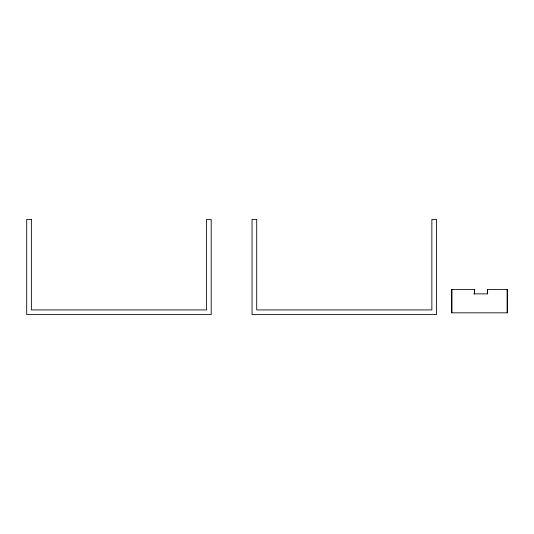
<?xml version="1.0" encoding="UTF-8"?>
<svg xmlns="http://www.w3.org/2000/svg" width="534" height="534" viewBox="0 0 534 534"><rect width="100%" height="100%" fill="white"/><g stroke="black" fill="none" stroke-linecap="round" stroke-linejoin="round"><path stroke-width="0.8" d="M474.446 293.86L474.452 289.481L451.744 289.481L451.744 312.831L507.3 312.831L507.3 289.481L487.509 289.481L487.515 293.86M473.705 293.86L487.622 293.86L487.609 289.481M507.207 289.481L507.207 312.831M474.439 289.481L474.352 293.86M451.837 289.481L451.837 312.831M31.372 219.414L26.7 219.414L26.7 314.586L211.197 314.586L211.197 219.414L206.524 219.414L206.524 309.914L31.372 309.914L31.372 219.414M256.707 219.414L252.041 219.414L252.041 314.586L436.538 314.586L436.538 219.414L431.866 219.414L431.866 309.914L256.707 309.914L256.707 219.414"/></g></svg>
